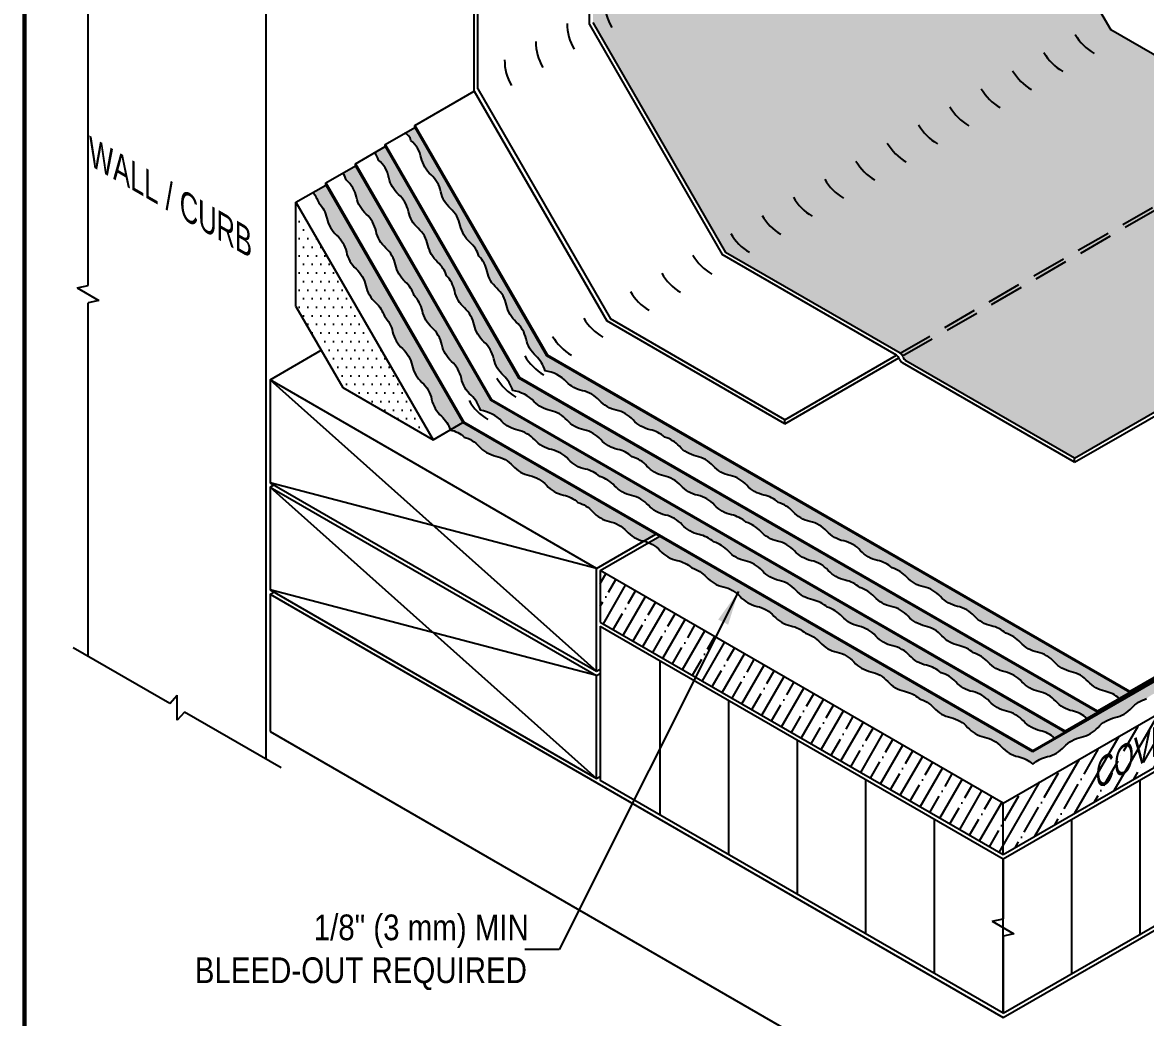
# Model space of a CAD drawing. Header units: inches. Extents: x -697.7 to -677.6, y -114.5 to -97.7.
# Drawn here: x -697.67 to -689.48, y -110.65 to -103.4 of the extents above; entities that cross this region are included whole.
import ezdxf
from ezdxf.enums import TextEntityAlignment as Align

# ---------------------------------------------------------------- set-up
doc = ezdxf.new("R2010")
doc.units = ezdxf.units.IN
doc.header["$MEASUREMENT"] = 0
doc.linetypes.add('HIDDEN', pattern=[0.375, 0.25, -0.125])
doc.layers.get('0').update_dxf_attribs({"linetype": 'CONTINUOUS'})
for name, color, linetype in [('FSBP-ANNO-LABEL', 7, 'CONTINUOUS'), ('FSBP-COVERBOARD_CANT', 46, 'CONTINUOUS'), ('FSBP-INSULATION', 7, 'CONTINUOUS'), ('FSBP-MEMBRANE', 7, 'CONTINUOUS'), ('FSBP-MEMBRANE-HATCH', 8, 'CONTINUOUS'), ('FSBP-SUBSTRATE-GENERIC', 9, 'CONTINUOUS'), ('FSBP-TTLB-BORDER', 7, 'CONTINUOUS'), ('FSBP-TTLB-TEXT', 7, 'CONTINUOUS'), ('FSBP-WALL-CURB', 9, 'CONTINUOUS'), ('FSBP-WOOD', 7, 'CONTINUOUS')]:
    doc.layers.add(name, color=color, linetype=linetype)
doc.styles.add('ARIAL', font='arial.ttf')
doc.styles.add('ARIAL_BOLD', font='')
doc.styles.add('ARIAL_NAR', font='ARIALN.TTF')
doc.styles.get('ARIAL_BOLD').set_extended_font_data('Arial Black')
doc.dimstyles.new('FSBP-LEADER', dxfattribs={"dimtxt": 0.1875, "dimasz": 0.25, "dimexe": 0.0625, "dimexo": 0.125, "dimgap": 0.125, "dimtad": 0, "dimtih": 1, "dimtoh": 1, "dimdec": 4, "dimzin": 0, "dimdsep": 46, "dimlunit": 4, "dimtxsty": 'ARIAL_NAR', "dimcen": 0.09375, "dimclrd": 256, "dimclre": 256, "dimclrt": 256, "dimadec": 0, "dimazin": 0, "dimtfac": 1, "dimtdec": 4, "dimtofl": 0, "dimtmove": 0, "dimatfit": 3, "dimfxl": 0, "dimtolj": 1, "dimtzin": 0, "dimlwd": -1, "dimlwe": -1, "dimarcsym": 0})

# ---------------------------------------------------------------- blocks, each defined once
blk = doc.blocks.new('TTLB-ASPHALT_1')
at = {"layer": 'FSBP-TTLB-BORDER', "const_width": 0.03125}
blk.add_lwpolyline([(20, 0), (20, 13), (0, 13), (0, 0)], dxfattribs=at)
at = {"layer": 'FSBP-TTLB-TEXT'}
for tag, height, style, p in [('DETAIL_DESCP_LINE_1', 0.21875, 'ARIAL_BOLD', (9.832748116198076, -0.375)), ('ISSUE_REV_DATE', 0.21875, 'ARIAL', (15.84069633627263, -0.7282559425942452)), ('DETAIL_NUMBER', 0.4375, 'ARIAL', (18.42055248367797, -0.8931630692489421))]:
    blk.add_attdef(tag, text='', height=height, dxfattribs=dict(at, style=style)).set_placement(p, align=Align.MIDDLE_CENTER)
at = {"layer": 'FSBP-TTLB-TEXT', "style": 'ARIAL'}
blk.add_attdef('ACCPT_SYSTEMS', text='', height=0.21875, dxfattribs=at).set_placement((11.49438170418193, -1.125), align=Align.MIDDLE_LEFT)

msp = doc.modelspace()

# ---------------------------------------------------------------- hatches: boundary and pattern name
at = {"layer": 'FSBP-COVERBOARD_CANT'}
h = msp.add_hatch(dxfattribs=at)
h.set_pattern_fill('DOTS', color=256, style=0)
h.set_pattern_definition([(0, (-846.5561321258772, -63.78654384944126), (0.03125, 0.0625), [0, -0.0625])])
h.paths.add_polyline_path([(-695.6737491648546, -104.7086056789876), (-695.6737491648546, -105.469078092998), (-695.3323375942648, -106.0604202795513), (-694.6737491648546, -106.4406564865565)])
h = msp.add_hatch(dxfattribs=at)
h.set_pattern_fill('ANSI35', color=256, scale=0.6666666666666666, angle=15, style=0)
h.set_pattern_definition([(59.99999999999999, (-726.5178603907486, -46.08831035850683), (-0.1443375672974064, 0.08333333333333334), []), (59.99999999999999, (-726.4040249406243, -46.05780824157598), (-0.1443375672974064, 0.08333333333333334), [0.2083333333333333, -0.04166666666666666, 0, -0.04166666666666666])])
h.paths.add_polyline_path([(-690.5172620295685, -109.0904054529972), (-693.4545590676571, -107.3945562173668), (-693.4545590676571, -107.7695562173668), (-690.5172620295685, -109.4654054529972)])
h.paths.add_polyline_path([(-686.3886586279087, -107.0817551676719), (-686.3886586279087, -106.9246548005523), (-686.1165528101699, -107.0817551676719), (-686.1165528101699, -106.9246548005523), (-685.3211096068618, -106.4654054529972), (-685.3211096068618, -106.0904054529972), (-686.1165528101699, -106.5496548005521), (-686.1165528101699, -106.7067551676719), (-686.3886586279087, -106.5496548005522), (-686.3886586279087, -106.7067551676719), (-690.5172620295685, -109.0904054529972), (-690.5172620295685, -109.4654054529972)])
h.paths.add_polyline_path([(-689.8650795200631, -109.1442727674551), (-686.8558762937099, -107.4069084746739), (-687.0403386913906, -107.0874102298049), (-690.0495419177439, -108.824774522586)], flags=25)
at = {"layer": 'FSBP-INSULATION', "ltscale": 1.75}
h = msp.add_hatch(dxfattribs=at)
h.set_pattern_fill('LINE', color=256, scale=4, angle=90, style=0)
h.set_pattern_definition([(90, (-726.5178603907486, -46.08831035850683), (-0.5, 3.061515884555943e-17), [])])
h.paths.add_polyline_path([(-690.5172620295685, -109.4966554529972), (-693.4545590676571, -107.8008062173668), (-693.4545590676571, -108.9258062173667), (-690.5172620295685, -110.6216554529972), (-690.5172620295685, -110.0591554529972), (-690.4381342518736, -110.0423398967498), (-690.5963898072634, -109.9509710092446), (-690.5172620295685, -109.9341554529972)])
h.paths.add_polyline_path([(-686.3886586279087, -108.2380051676718), (-686.3886586279087, -108.0809048005522), (-686.1165528101699, -108.2380051676718), (-686.1165528101699, -108.0809048005522), (-685.3211096068618, -107.6216554529972), (-685.3211096068618, -106.4966554529972), (-686.1165528101699, -106.9559048005522), (-686.1165528101699, -107.0817551676719), (-686.1165528101698, -107.1130051676719), (-686.3886586279087, -106.9559048005521), (-686.3886586279087, -107.0817551676719), (-686.3886586279086, -107.1130051676719), (-690.5172620295685, -109.4966554529971), (-690.5172620295685, -109.9341554529972), (-690.5963898072634, -109.9509710092446), (-690.4381342518736, -110.0423398967498), (-690.5172620295685, -110.0591554529972), (-690.5172620295685, -110.6216554529971)])
h.paths.add_polyline_path([(-689.385867404016, -109.5114731795118), (-686.9725075485452, -108.1181192173042), (-687.1180246870172, -107.8660761400986), (-689.5313845424881, -109.2594301023062)], flags=24)
at = {"layer": 'FSBP-MEMBRANE-HATCH'}
h = msp.add_hatch(dxfattribs=at)
h.set_pattern_fill('AR-SAND', color=8, scale=0.05, style=0)
h.set_pattern_definition([(37.50000000000001, (41.91868995158791, 13.65840157814181), (-0.003149667905480408, 0.09634118845065794), [0, -0.07600000000000001, 0, -0.085, 0, -0.08125]), (7.499999999999999, (41.91868995158791, 13.65840157814181), (0.08848883526338636, 0.141107303261487), [0, -0.041, 0, -0.0685, 0, -0.02625]), (327.5, (41.85718995158791, 13.65840157814181), (0.1557070930875748, 0.0002829526768482249), [0, -0.025, 0, -0.09000000000000001, 0, -0.1175]), (317.5, (41.85718995158791, 13.65840157814181), (0.1503063302286147, 0.04388377824671246), [0, -0.0125, 0, -0.059, 0, -0.0675])])
h.paths.add_polyline_path([(-690.7005982836213, -101.7748556789861), (-690.7005982836214, -99.77735567898733), (-693.5086856553936, -101.3986056789876), (-693.5086856553937, -103.3986056789883), (-692.5411616080361, -105.0744064865561), (-691.2681042644729, -105.8094064865563), (-688.4589343609455, -104.1875314865547), (-689.7319917045088, -103.4525314865545)])
h.paths.add_polyline_path([(-687.1869595491368, -104.9531564865548), (-688.4166249400317, -104.2432088421086, -0.1397946850914536), (-688.4376596365253, -104.2154394544258, 0.03490048898057715), (-688.4414339358148, -104.2074276113945), (-691.2506038393424, -105.829302611396, -0.03490048898051461), (-691.2468295400528, -105.8373144544273, 0.1397946850915953), (-691.2257948435592, -105.8650838421102), (-689.9961294526645, -106.5750314865564)])
h.paths.add_polyline_path([(-688.4414339358148, -104.2074276113945, 0.1043849122663816), (-688.4586943330197, -104.1876700667423), (-688.4589343609456, -104.1875314865547), (-691.2680732452031, -105.8093885775725, -0.1054238974153034), (-691.2506038393423, -105.829302611396)])
h = msp.add_hatch(dxfattribs=at)
h.set_pattern_fill('AR-CONC', color=8, scale=0.025, style=0)
h.set_pattern_definition([(49.99999999999999, (33.7846279876851, 12.75604495596006), (0.1793150456501884, -0.01568803374564878), [0.01875, -0.20625]), (355, (33.7846279876851, 12.75604495596006), (-0.03468783340325, 0.188048033425003), [0.015, -0.165]), (100.4514, (33.79957090768511, 12.75473762096006), (0.1446273454285054, 0.1723598855152384), [0.01593504749999996, -0.1752855279999996]), (46.18420000000001, (33.7846279876851, 12.80604495596008), (0.2668102621564111, -0.04137975358225452), [0.028125, -0.309375]), (96.6356, (33.80686217393509, 12.80259662921007), (0.2336656763871758, 0.2435294677251104), [0.02390257199999995, -0.2629282499999992]), (351.1842, (33.7846279876851, 12.80604495596008), (0.2336654862834068, 0.2435296502313312), [0.0225, -0.2475]), (21, (33.8096279876851, 12.79354495596006), (0.1492267630296154, -0.1006547226663347), [0.01875, -0.20625]), (326.0000000000001, (33.8096279876851, 12.79354495596006), (0.06082883298039543, 0.1812875112617133), [0.015, -0.165]), (71.4514, (33.82206354593509, 12.78515705446007), (0.2100556571453725, 0.08063262417748811), [0.0159350475, -0.175285528]), (37.50000000000001, (33.7846279876851, 12.75604495596006), (0.003039963829322668, 0.08322346345782788), [0, -0.163, 0, -0.1675, 0, -0.165625]), (7.499999999999999, (33.7846279876851, 12.75604495596006), (0.06576738436053715, 0.09860292797059006), [0, -0.0955, 0, -0.15925, 0, -0.063125]), (327.5, (33.72887798768511, 12.75604495596006), (0.1334556090431023, -0.00563871793359495), [0, -0.0625, 0, -0.195, 0, -0.25875]), (317.5, (33.7038779876851, 12.75604495596006), (0.1457965423355966, 0.02502624558307941), [0, -0.08125, 0, -0.1295, 0, -0.18375])])
h.paths.add_polyline_path([(-690.7005982836213, -101.7748556789861), (-690.7005982836214, -99.77735567898733), (-693.5086856553936, -101.3986056789876), (-693.5086856553937, -103.3986056789883), (-692.5411616080361, -105.0744064865561), (-691.2681042644729, -105.8094064865563), (-688.4589343609455, -104.1875314865547), (-689.7319917045088, -103.4525314865545)])
h.paths.add_polyline_path([(-687.1869595491368, -104.9531564865548), (-688.4166249400317, -104.2432088421086, -0.1397946850914536), (-688.4376596365253, -104.2154394544258, 0.03490048898057715), (-688.4414339358148, -104.2074276113945), (-691.2506038393424, -105.829302611396, -0.03490048898051461), (-691.2468295400528, -105.8373144544273, 0.1397946850915953), (-691.2257948435592, -105.8650838421102), (-689.9961294526645, -106.5750314865564)])
h.paths.add_polyline_path([(-688.4414339358148, -104.2074276113945, 0.1043849122663816), (-688.4586943330197, -104.1876700667423), (-688.4589343609456, -104.1875314865547), (-691.2680732452031, -105.8093885775725, -0.1054238974153034), (-691.2506038393423, -105.829302611396)])
h = msp.add_hatch(dxfattribs=at)
h.set_pattern_fill('DOTS', color=256, scale=0.54, style=0)
h.set_pattern_definition([(0, (-176, 18.26166666666667), (0.016875, 0.03375), [0, -0.03375])])
h.paths.add_polyline_path([(-694.8077237610703, -104.1636056789879), (-694.8825999406843, -104.206835461444, -0.2940761120859727), (-694.8366844518631, -104.2579638284536, -0.1642865210877571), (-694.7602054644013, -104.3858512192044, 0.1564078712524987), (-694.6890981586847, -104.5090126854946, -0.1564078712524965), (-694.6179908529682, -104.632174151785, 0.1564078712523771), (-694.5468835472518, -104.7553356180751, -0.1564078712522648), (-694.4757762415355, -104.8784970843652, 0.1564078712516652), (-694.4046689358195, -105.0016585506551, -0.1297789392135358), (-694.3399359936448, -105.1013763921045, -0.1387054358506352), (-694.2803946613382, -105.2132879662739, 0.1564078712526977), (-694.2092873556215, -105.3364494325643, -0.1564078712524823), (-694.138180049905, -105.4596108988547, 0.1564078712523771), (-694.0670727441886, -105.5827723651448, -0.1564078712522648), (-693.9959654384724, -105.7059338314349, 0.1564078712516937), (-693.9248581327563, -105.8290952977247, -0.1408439191429555), (-693.8571735873609, -105.9384939769111, -0.1698083882649871), (-693.7002742229226, -106.0196301601612, 0.1446755943769644), (-693.5844728959212, -106.082991152145, -0.1564078712525032), (-693.4613114296309, -106.1540984578615, 0.1564078712524638), (-693.3381499633406, -106.2252057635779, -0.1564078712524307), (-693.2149884970504, -106.2963130692944, 0.1564078712517288), (-693.0918270307608, -106.3674203750108, -0.1297789392133634), (-692.9859077376514, -106.421412087829, -0.1387054358506097), (-692.878387644214, -106.4885596878838, 0.1564078712524933), (-692.7552261779236, -106.5596669936003, -0.1564078712525414), (-692.6320647116333, -106.6307742993168, 0.1564078712523881), (-692.5089032453432, -106.7018816050332, -0.1564078712525527), (-692.3857417790529, -106.7729889107497, 0.1564078712516744), (-692.2625803127632, -106.844096216466, -0.1297789392133893), (-692.1566610196537, -106.8980879292844, -0.1387054358506241), (-692.0491409262163, -106.9652355293393, 0.1564078712525015), (-691.925979459926, -107.0363428350557, -0.1564078712525414), (-691.8028179936357, -107.1074501407722, 0.1564078712523714), (-691.6796565273455, -107.1785574464887, -0.1564078712525347), (-691.5564950610552, -107.2496647522051, 0.1564078712516924), (-691.4333335947656, -107.3207720579215, -0.1297789392132309), (-691.3274143016562, -107.3747637707398, -0.1387054358507807), (-691.2198942082186, -107.4419113707947, 0.1564078712524933), (-691.0967327419283, -107.5130186765112, -0.1564078712524935), (-690.973571275638, -107.5841259822276, 0.1564078712524193), (-690.8504098093479, -107.6552332879441, -0.1564078712525676), (-690.7272483430576, -107.7263405936606, 0.1564078712516991), (-690.604086876768, -107.7974478993769, -0.1297789392133752), (-690.4981675836584, -107.8514396121953, -0.1387054358506097), (-690.390647490221, -107.9185872122502, 0.1564078712525248), (-690.2674860239307, -107.9896945179666, -0.1564078712525181), (-690.1443245576404, -108.0608018236831, 0.1564078712524044), (-690.0211630913502, -108.1319091293996, -0.1564078712525527), (-689.8980016250599, -108.203016435116, 0.1564078712517963), (-689.7748401587702, -108.2741237408324, -0.1297789392129076), (-689.6689208656613, -108.3281154536502), (-689.5927799110287, -108.2841554529967), (-693.8466949042406, -105.8281564865562)])
h.paths.add_polyline_path([(-694.0502108741299, -105.9906564865564), (-695.0242301120163, -104.3036056789879), (-695.0991062916305, -104.346835461444, -0.06567259902234861), (-695.0726763743947, -104.4017138284537, -0.1642865210879102), (-694.9961973869329, -104.5296012192046, 0.1564078712524047), (-694.9250900812164, -104.6527626854948, -0.156407871252619), (-694.8539827754997, -104.7759241517852, 0.1564078712523203), (-694.7828754697833, -104.8990856180752, -0.1564078712522648), (-694.711768164067, -105.0222470843653, 0.1564078712516652), (-694.640660858351, -105.1454085506552, -0.1297789392137108), (-694.5759279161763, -105.2451263921048, -0.1387054358505032), (-694.5163865838698, -105.3570379662741, 0.156407871252513), (-694.4452792781532, -105.4801994325644, -0.1564078712526475), (-694.3741719724366, -105.6033608988548, 0.1564078712523486), (-694.3030646667202, -105.7265223651449, -0.1564078712522648), (-694.2319573610039, -105.849683831435, 0.1564078712517593), (-694.1608500552877, -105.9728452977249, -0.1408439191429417), (-694.0931655098923, -106.0822439769112, -0.1698083882629653), (-693.9362661454555, -106.1633801601599, 0.1446755943792647), (-693.8204648184526, -106.2267411521452, -0.1564078712523813), (-693.6973033521624, -106.2978484578616, 0.1564078712523501), (-693.5741418858722, -106.3689557635781, -0.1564078712525527), (-693.4509804195819, -106.4400630692945, 0.1564078712518343), (-693.3278189532922, -106.5111703750109, -0.1297789392131128), (-693.221899660183, -106.5651620878291, -0.1387054358507364), (-693.1143795667455, -106.632309687884, 0.1564078712525015), (-692.9912181004552, -106.7034169936004, -0.1564078712525414), (-692.8680566341649, -106.7745242993169, 0.1564078712523881), (-692.7448951678747, -106.8456316050334, -0.1564078712525527), (-692.6217337015844, -106.9167389107498, 0.1564078712516744), (-692.4985722352948, -106.9878462164662, -0.1297789392133893), (-692.3926529421852, -107.0418379292845, -0.1387054358506241), (-692.2851328487478, -107.1089855293394, 0.1564078712525015), (-692.1619713824575, -107.1800928350559, -0.1564078712525414), (-692.0388099161672, -107.2512001407723, 0.1564078712524851), (-691.9156484498769, -107.3223074464888, -0.156407871252299), (-691.7924869835869, -107.3934147522052, 0.1564078712516923), (-691.6693255172972, -107.4645220579216, -0.1297789392136104), (-691.5634062241875, -107.51851377074, -0.1387054358506283), (-691.4558861307501, -107.5856613707948, 0.1564078712524042), (-691.3327246644599, -107.6567686765113, -0.1564078712524853), (-691.2095631981696, -107.7278759822278, 0.1564078712524029), (-691.0864017318794, -107.7989832879442, -0.1564078712525676), (-690.9632402655891, -107.8700905936607, 0.1564078712517073), (-690.8400787992995, -107.9411978993771, -0.1297789392133752), (-690.7341595061899, -107.9951896121954, -0.1387054358506097), (-690.6266394127525, -108.0623372122503, 0.1564078712525248), (-690.5034779464622, -108.1334445179667, -0.1564078712525181), (-690.3803164801719, -108.2045518236832, 0.1564078712525181), (-690.2571550138816, -108.2756591293997, -0.1564078712523171), (-690.1339935475916, -108.3467664351161, 0.15640787125191), (-690.0108320813017, -108.4178737408325, -0.1297789392130439), (-689.9049127881927, -108.4718654536503), (-689.8287718335604, -108.4279054529969)])
h.paths.add_polyline_path([(-694.2537268440192, -106.1531564865566), (-695.2407364629624, -104.4436056789879), (-695.3316118278311, -104.4960725953574, -0.0586662465950024), (-695.308668296926, -104.5454638284538, -0.164286521087604), (-695.2321893094644, -104.6733512192045, 0.1564078712525272), (-695.1610820037478, -104.7965126854948, -0.1564078712524965), (-695.0899746980313, -104.9196741517852, 0.1564078712523771), (-695.0188673923149, -105.0428356180753, -0.1564078712522648), (-694.9477600865986, -105.1659970843654, 0.1564078712516652), (-694.8766527808825, -105.2891585506552, -0.1297789392135358), (-694.8119198387078, -105.3888763921047, -0.1387054358506352), (-694.7523785064012, -105.500787966274, 0.1564078712526977), (-694.6812712006846, -105.6239494325645, -0.1564078712524823), (-694.6101638949681, -105.7471108988548, 0.1564078712523771), (-694.5390565892517, -105.8702723651449, -0.1564078712522648), (-694.4679492835354, -105.9934338314351, 0.1564078712516937), (-694.3968419778193, -106.1165952977249, -0.1408439191429555), (-694.3291574324239, -106.2259939769113, -0.1698083882649871), (-694.1722580679857, -106.3071301601614, 0.1446755943769644), (-694.0564567409842, -106.3704911521452, -0.1564078712525032), (-693.9332952746939, -106.4415984578617, 0.1564078712524638), (-693.8101338084036, -106.5127057635781, -0.1564078712524307), (-693.6869723421134, -106.5838130692945, 0.1564078712517288), (-693.5638108758238, -106.6549203750109, -0.1297789392133634), (-693.4578915827144, -106.7089120878291, -0.1387054358506097), (-693.350371489277, -106.776059687884, 0.1564078712524933), (-693.2272100229867, -106.8471669936005, -0.1564078712525414), (-693.1040485566964, -106.9182742993169, 0.1564078712523881), (-692.9808870904062, -106.9893816050334, -0.1564078712525527), (-692.8577256241159, -107.0604889107499, 0.1564078712516744), (-692.7345641578263, -107.1315962164662, -0.1297789392133893), (-692.6286448647168, -107.1855879292846, -0.1387054358506241), (-692.5211247712793, -107.2527355293394, 0.1564078712525015), (-692.397963304989, -107.3238428350559, -0.1564078712525414), (-692.2748018386987, -107.3949501407724, 0.1564078712523714), (-692.1516403724086, -107.4660574464888, -0.1564078712525347), (-692.0284789061183, -107.5371647522053, 0.1564078712516924), (-691.9053174398287, -107.6082720579216, -0.1297789392132309), (-691.7993981467192, -107.66226377074, -0.1387054358507807), (-691.6918780532817, -107.7294113707949, 0.1564078712524933), (-691.5687165869914, -107.8005186765113, -0.1564078712524935), (-691.4455551207011, -107.8716259822278, 0.1564078712524193), (-691.3223936544109, -107.9427332879443, -0.1564078712525676), (-691.1992321881206, -108.0138405936607, 0.1564078712516991), (-691.076070721831, -108.0849478993771, -0.1297789392133752), (-690.9701514287215, -108.1389396121954, -0.1387054358506097), (-690.862631335284, -108.2060872122503, 0.1564078712525248), (-690.7394698689938, -108.2771945179668, -0.1564078712525181), (-690.6163084027035, -108.3483018236832, 0.1564078712524044), (-690.4931469364133, -108.4194091293997, -0.1564078712525527), (-690.369985470123, -108.4905164351162, 0.1564078712517963), (-690.2468240038332, -108.5616237408325, -0.1297789392132165), (-690.1409047107242, -108.6156154536505), (-690.0647637560917, -108.571655452997)])
h.paths.add_polyline_path([(-690.0716749192244, -108.679699413887, -0.1564078712524584), (-689.9485134529342, -108.6085921081706, 0.156407871252505), (-689.8253519866439, -108.5374848024541, -0.1564078712525053), (-689.7021905203536, -108.4663774967376, 0.1564078712524899), (-689.5790290540633, -108.3952701910211, -0.138705435850621), (-689.471508960626, -108.3281225909663, -0.1297789392126186), (-689.365589667517, -108.2741308781481, 0.1564078712524626), (-689.2424282012267, -108.2030235724316, -0.1564078712524584), (-689.1192667349366, -108.1319162667151, 0.156407871252505), (-688.9961052686463, -108.0608089609986, -0.1564078712525053), (-688.872943802356, -107.9897016552822, 0.1564078712524899), (-688.7497823360657, -107.9185943495657, -0.138705435850621), (-688.6422622426284, -107.8514467495109, -0.1297789392126185), (-688.5363429495194, -107.7974550366926, 0.1564078712524625), (-688.4131814832291, -107.7263477309761, -0.1564078712524584), (-688.2900200169389, -107.6552404252597, 0.156407871252505), (-688.1668585506486, -107.5841331195432, -0.1564078712525053), (-688.0436970843583, -107.5130258138267, 0.1564078712524899), (-687.920535618068, -107.4419185081102, -0.138705435850621), (-687.8130155246307, -107.3747709080555, -0.1297789392126185), (-687.7070962315217, -107.3207791952372, 0.1564078712524626), (-687.5839347652314, -107.2496718895207, -0.1564078712524584), (-687.4607732989413, -107.1785645838042, 0.156407871252505), (-687.337611832651, -107.1074572780878, -0.1564078712525053), (-687.2144503663607, -107.0363499723713, 0.1564078712524899), (-687.0912889000704, -106.9652426666548, -0.138705435850621), (-686.983768806633, -106.8980950666, -0.1297789392126185), (-686.877849513524, -106.8441033537817, 0.1564078712524626), (-686.7546880472337, -106.7729960480652, -0.01158296253519171), (-686.7472554445413, -106.765176923274), (-686.9711110205271, -106.6359338462192), (-686.9711110205271, -106.7930342133388), (-690.3007556786229, -108.715405452997), (-693.021546365765, -107.1445562173668), (-693.1015561931648, -107.1907499127539, -0.1115018802126354), (-693.0175765920155, -107.2496718895211, 0.1564078712524626), (-692.8944151257252, -107.3207791952376, -0.1297789392126186), (-692.7884958326164, -107.3747709080558, -0.138705435850621), (-692.680975739179, -107.4419185081107, 0.1564078712524899), (-692.5578142728887, -107.5130258138272, -0.1564078712525053), (-692.4346528065984, -107.5841331195436, 0.156407871252505), (-692.3114913403081, -107.6552404252601, -0.1564078712524584), (-692.1883298740179, -107.7263477309766, 0.1564078712524625), (-692.0651684077276, -107.797455036693, -0.1297789392126186), (-691.9592491146187, -107.8514467495113, -0.138705435850621), (-691.8517290211813, -107.9185943495661, 0.1564078712524899), (-691.728567554891, -107.9897016552826, -0.1564078712525053), (-691.6054060886007, -108.0608089609991, 0.156407871252505), (-691.4822446223104, -108.1319162667155, -0.1564078712524584), (-691.3590831560202, -108.203023572432, 0.1564078712524626), (-691.2359216897299, -108.2741308781485, -0.1297789392126186), (-691.1300023966211, -108.3281225909667, -0.138705435850621), (-691.0224823031837, -108.3952701910216, 0.1564078712524899), (-690.8993208368934, -108.466377496738, -0.1564078712525053), (-690.7761593706031, -108.5374848024545, 0.156407871252505), (-690.6529979043128, -108.608592108171, -0.1564078712524584), (-690.5298364380226, -108.6796994138874, 0.1564078712524626), (-690.4066749717323, -108.7508067196039, -0.1297789392126186), (-690.3007556786237, -108.8047984324217, -0.1297789392126098), (-690.1948363855147, -108.7508067196035, 0.1564078712524626)])
h.paths.add_polyline_path([(-686.5083651146532, -106.6307814366323, -0.1525157048102308), (-686.3886586279087, -106.5604499971167), (-686.3886586279087, -106.5496548005523), (-686.3753787711895, -106.557321929404, 0.145314606948194), (-686.2620421820726, -106.4885668251993, -0.1318208692052769), (-686.1605455217775, -106.4232569015514, -0.1297789392126185), (-686.0546262286686, -106.3692651887331, 0.1564078712524626), (-685.9314647623783, -106.2981578830166, -0.1564078712524584), (-685.8083032960881, -106.2270505773002, 0.156407871252505), (-685.6851418297978, -106.1559432715837, -0.1564078712525053), (-685.5619803635075, -106.0848359658672, 0.1478910723427848), (-685.44412404577, -106.0193830335781), (-685.5376159578075, -105.9654054529954), (-686.6990052027883, -106.6359338462192), (-686.6990052027882, -106.7280056368142, -0.07815192748012074), (-686.6315265809435, -106.7018887423487, 0.156407871252505)])
h.paths.add_polyline_path([(-694.4572428139086, -106.3156564865566), (-694.548602461803, -106.3684030038614, -0.1249620605462755), (-694.4469892686116, -106.421419225145, -0.138705435850621), (-694.3394691751741, -106.4885668251999, 0.1564078712524899), (-694.2163077088838, -106.5596741309164, -0.1564078712525053), (-694.0931462425935, -106.6307814366329, 0.156407871252505), (-693.9699847763032, -106.7018887423493, -0.1564078712524584), (-693.8468233100131, -106.7729960480658, 0.1564078712524626), (-693.7236618437228, -106.8441033537823, -0.1297789392126185), (-693.617742550614, -106.8980950666004, -0.138705435850621), (-693.5102224571766, -106.9652426666552, 0.1564078712524899), (-693.3870609908863, -107.0363499723717, -0.1564078712525053), (-693.263899524596, -107.1074572780882, 0.156407871252505), (-693.1407380583057, -107.1785645838047, -0.004869243552566524), (-693.1363148177808, -107.1795678140327), (-693.0486096596333, -107.1289312173669)], flags=17)
h.paths.add_polyline_path([(-695.4572428139085, -104.5836056789877), (-695.5503851725522, -104.6373814448235, -0.0942720640187291), (-695.5082240676896, -104.7135295099634, -0.1387054358506531), (-695.4486827353829, -104.8254410841328, 0.1564078712524899), (-695.3775754296664, -104.9486025504231, -0.1564078712525053), (-695.3064681239498, -105.0717640167134, 0.156407871252505), (-695.2353608182334, -105.1949254830036, -0.1564078712524584), (-695.164253512517, -105.3180869492939, 0.1564078712524626), (-695.0931462068004, -105.4412484155842, -0.1297789392126185), (-695.0284132646264, -105.5409662570331, -0.1387054358506531), (-694.9688719323196, -105.6528778312024, 0.1564078712524899), (-694.8977646266031, -105.7760392974927, -0.1564078712525053), (-694.8266573208865, -105.899200763783, 0.156407871252505), (-694.7555500151701, -106.0223622300733, -0.1564078712524584), (-694.6844427094537, -106.1455236963635, 0.1564078712524626), (-694.6133354037371, -106.2686851626538, -0.1297789388458302), (-694.548602461668, -106.3684030037835), (-694.4572428139086, -106.3156564865565)])

# ---------------------------------------------------------------- linework, layer by layer
at = {"layer": 'FSBP-COVERBOARD_CANT'}
for p, q in [((-695.6737491648546, -104.7086056789876), (-695.4572428139086, -104.5836056789877)), ((-695.6737491648546, -104.7086056789876), (-694.6737491648546, -106.4406564865565)), ((-695.6737491648546, -105.469078092998), (-695.6737491648546, -104.7086056789876)), ((-695.6737491648546, -105.469078092998), (-695.3323375942648, -106.0604202795513)), ((-695.3323375942648, -106.0604202795513), (-694.6737491648546, -106.4406564865565)), ((-694.6737491648546, -106.4406564865565), (-694.4572428139086, -106.3156564865565)), ((-690.5172620295685, -109.0904054529972), (-686.3886586279087, -106.7067551676718)), ((-690.5172620295685, -109.4654054529972), (-686.3886586279087, -107.0817551676719)), ((-693.4545590676571, -107.3945562173668), (-693.0215463657651, -107.1445562173668)), ((-693.4545590676571, -107.3945562173668), (-693.4545590676571, -107.7695562173668)), ((-690.5172620295685, -109.0904054529972), (-693.4545590676571, -107.3945562173668)), ((-693.4545590676571, -107.7695562173668), (-690.5172620295685, -109.4654054529972)), ((-690.5172620295685, -109.4654054529971), (-690.5172620295685, -109.0904054529971))]:
    msp.add_line(p, q, dxfattribs=at)
at = {"layer": 'FSBP-INSULATION'}
for p, q in [((-690.5172620295685, -109.4966554529971), (-686.3886586279086, -107.1130051676719)), ((-693.4545590676571, -107.8008062173668), (-690.5172620295685, -109.4966554529972)), ((-693.4545590676571, -107.8008062173668), (-693.4545590676571, -108.9258062173668)), ((-690.5172620295685, -110.6216554529972), (-686.3886586279087, -108.2380051676718)), ((-690.5172620295685, -110.6216554529972), (-693.4545590676571, -108.9258062173668)), ((-690.5172620295685, -109.4966554529972), (-690.5172620295685, -109.9341554529972)), ((-690.5963898072634, -109.9509710092446), (-690.5172620295685, -109.9341554529972)), ((-690.5963898072634, -109.9509710092446), (-690.4381342518736, -110.0423398967498)), ((-690.4381342518736, -110.0423398967498), (-690.5172620295685, -110.0591554529972)), ((-690.5172620295685, -110.0591554529972), (-690.5172620295685, -110.6216554529972))]:
    msp.add_line(p, q, dxfattribs=at)
at = {"layer": 'FSBP-MEMBRANE'}
for p, q in [((-693.5346664175069, -103.4136056789885), (-693.5346664175069, -101.3836056789876)), ((-694.374711059178, -103.898605678988), (-694.374711059178, -101.8386056789879)), ((-694.3487302970643, -103.883605678988), (-694.3487302970648, -101.8536056789877)), ((-688.4589343609455, -104.1875314865547), (-689.7319917045088, -103.4525314865546)), ((-694.8077237610702, -104.148605678988), (-694.3747110591779, -103.898605678988)), ((-695.0242301120163, -104.2886056789879), (-694.8077237610702, -104.1636056789879)), ((-694.8077237610702, -104.163605678988), (-694.8077237610702, -104.148605678988)), ((-695.2407364629624, -104.4286056789878), (-695.0242301120163, -104.3036056789878)), ((-695.0242301120163, -104.3036056789879), (-695.0242301120163, -104.2886056789879)), ((-695.4572428139086, -104.5686056789877), (-695.2407364629624, -104.4436056789879)), ((-695.2407364629624, -104.4436056789879), (-695.2407364629624, -104.4286056789878)), ((-695.4572428139086, -104.5836056789877), (-695.4572428139086, -104.5686056789877)), ((-689.9961294526643, -106.5750314865563), (-687.186959549137, -104.9531564865549)), ((-689.9961294526645, -106.6050314865564), (-687.1869595491368, -104.9831564865548)), ((-691.2940850265866, -105.8244064865562), (-692.5671423701493, -105.0894064865566)), ((-691.268104264473, -105.8094064865562), (-692.5411616080363, -105.0744064865562)), ((-692.1081489061435, -106.2944064865561), (-693.3812062497068, -105.5594064865561)), ((-692.1081489061437, -106.3244064865562), (-693.4071870118203, -105.5744064865561)), ((-689.5927799110287, -108.2841554529968), (-693.8466949042407, -105.8281564865562)), ((-689.5927799110289, -108.2766554529968), (-693.8401997137124, -105.8244064865563)), ((-692.1081489061435, -106.2944064865561), (-691.2940850265865, -105.8244064865564)), ((-692.1081489061436, -106.3244064865562), (-691.2767078298697, -105.8443737573539)), ((-689.9961294526644, -106.6050314865563), (-691.2520156335994, -105.879945261922)), ((-689.9961294526644, -106.5750314865564), (-691.2257948435592, -105.8650838421102)), ((-689.8287718335603, -108.4279054529969), (-694.0502108741299, -105.9906564865565)), ((-689.8287718335607, -108.4204054529971), (-694.0437156836015, -105.9869064865565)), ((-690.0647637560916, -108.5716554529971), (-694.2537268440191, -106.1531564865566)), ((-690.0647637560916, -108.5641554529969), (-694.2472316534909, -106.1494064865566)), ((-692.1081489061436, -106.3244064865562), (-692.1081489061436, -106.2944064865562)), ((-689.9961294526645, -106.6050314865563), (-689.9961294526645, -106.5750314865563))]:
    msp.add_line(p, q, dxfattribs=at)
at = {"layer": 'FSBP-MEMBRANE', "ltscale": 1.75}
for p, q in [((-690.7005982836214, -101.7748556789861), (-689.7319917045088, -103.4525314865546)), ((-693.5346664175069, -103.4136056789885), (-692.5671423701493, -105.0894064865566)), ((-693.5086856553935, -103.3986056789886), (-692.5411616080363, -105.0744064865562)), ((-694.374711059178, -103.898605678988), (-693.4071870118203, -105.5744064865562)), ((-694.3487302970647, -103.8836056789881), (-693.3812062497069, -105.5594064865562)), ((-694.8077237610702, -104.1486056789881), (-693.8401997137124, -105.8244064865563)), ((-694.8077237610702, -104.1636056789881), (-693.8466949042407, -105.8281564865562)), ((-695.0242301120163, -104.288605678988), (-694.0437156836015, -105.9869064865565)), ((-695.0242301120163, -104.303605678988), (-694.0502108741299, -105.9906564865565)), ((-695.2407364629624, -104.4286056789879), (-694.2472316534909, -106.1494064865566)), ((-695.2407364629624, -104.4436056789879), (-694.2537268440191, -106.1531564865566)), ((-695.4572428139086, -104.5686056789878), (-694.4507476233802, -106.3119064865567)), ((-695.4572428139086, -104.5836056789877), (-694.4572428139086, -106.3156564865565)), ((-690.3007556786229, -108.715405452997), (-694.4572428139086, -106.3156564865565)), ((-690.3007556786229, -108.707905452997), (-694.4507476233802, -106.3119064865567)), ((-686.971111020527, -106.7855342133388), (-690.3007556786229, -108.707905452997)), ((-686.9711110205271, -106.7780342133391), (-690.0647637560916, -108.5641554529969)), ((-686.9711110205271, -106.7705342133391), (-689.8287718335607, -108.4204054529971)), ((-686.9711110205271, -106.7630342133391), (-689.5927799110289, -108.2766554529968)), ((-686.9711110205271, -106.7930342133388), (-690.3007556786229, -108.715405452997)), ((-689.5927799110291, -108.2841554529968), (-689.5927799110291, -108.2766554529967)), ((-689.8287718335602, -108.4279054529969), (-689.8287718335602, -108.4204054529967)), ((-690.0647637560918, -108.571655452997), (-690.0647637560918, -108.5641554529969)), ((-690.3007556786229, -108.715405452997), (-690.300755678623, -108.707905452997))]:
    msp.add_line(p, q, dxfattribs=at)
at = {"layer": 'FSBP-MEMBRANE', "linetype": 'HIDDEN'}
for p, q in [((-691.2681042644729, -105.8094064865563), (-688.4589343609455, -104.1875314865547)), ((-691.2506038393423, -105.829302611396), (-688.4414339358148, -104.2074276113945))]:
    msp.add_line(p, q, dxfattribs=at)
at = {"layer": 'FSBP-MEMBRANE', "linetype": 'Continuous'}
for points in [[(-689.6689208656611, -108.3281154536504, 0.1297789392126083), (-689.7748401587696, -108.2741237408325, -0.1564078712524305), (-689.8980016250599, -108.203016435116, 0.156407871252439), (-690.0211630913501, -108.1319091293996, -0.1564078712525181), (-690.1443245576404, -108.0608018236831, 0.1564078712525181), (-690.2674860239307, -107.9896945179666, -0.1564078712525331), (-690.390647490221, -107.9185872122502, 0.1387054358506097), (-690.4981675836584, -107.8514396121953, 0.1297789392126162), (-690.6040868767673, -107.7974478993771, -0.1564078712524471), (-690.7272483430576, -107.7263405936606, 0.1564078712524621), (-690.8504098093478, -107.6552332879441, -0.1564078712525331), (-690.973571275638, -107.5841259822277, 0.1564078712525017), (-691.0967327419283, -107.5130186765112, -0.1564078712525014), (-691.2198942082186, -107.4419113707947, 0.1387054358506369), (-691.3274143016561, -107.3747637707398, 0.1297789392126081), (-691.4333335947649, -107.3207720579216, -0.1564078712524239), (-691.5564950610552, -107.2496647522052, 0.1564078712524456), (-691.6796565273454, -107.1785574464887, -0.1564078712525014), (-691.8028179936357, -107.1074501407722, 0.1564078712525332), (-691.925979459926, -107.0363428350557, -0.1564078712525014), (-692.0491409262163, -106.9652355293393, 0.1387054358506241), (-692.1566610196537, -106.8980879292844, 0.1297789392126304), (-692.2625803127626, -106.8440962164662, -0.1564078712524305), (-692.3857417790529, -106.7729889107497, 0.156407871252439), (-692.508903245343, -106.7018816050333, -0.1564078712525181), (-692.6320647116333, -106.6307742993168, 0.1564078712525332), (-692.7552261779236, -106.5596669936003, -0.1564078712525014), (-692.878387644214, -106.4885596878838, 0.1387054358506097), (-692.9859077376514, -106.421412087829, 0.1297789392126043), (-693.0918270307601, -106.3674203750109, -0.1564078712524685), (-693.2149884970504, -106.2963130692944, 0.156407871252439), (-693.3381499633406, -106.225205763578, -0.1564078712524802), (-693.4613114296309, -106.1540984578615, 0.156407871252495), (-693.5844728959212, -106.082991152145, -0.1446755943760982), (-693.7002742229221, -106.0196301601618, 0.1698083882657606), (-693.8571735873609, -105.9384939769111, 0.1408439191419547), (-693.9248581327556, -105.8290952977253, -0.1564078712524626), (-693.9959654384722, -105.705933831435, 0.1564078712524584), (-694.0670727441886, -105.5827723651448, -0.156407871252505), (-694.138180049905, -105.4596108988546, 0.1564078712525053), (-694.2092873556217, -105.3364494325643, -0.1564078712524899), (-694.2803946613382, -105.213287966274, 0.138705435850621), (-694.3399359936448, -105.1013763921046, 0.1297789392126186), (-694.4046689358188, -105.0016585506557, -0.1564078712524626), (-694.4757762415354, -104.8784970843654, 0.1564078712524584), (-694.5468835472518, -104.7553356180751, -0.156407871252505), (-694.6179908529682, -104.6321741517849, 0.1564078712525053), (-694.6890981586848, -104.5090126854946, -0.1564078712524899), (-694.7602054644013, -104.3858512192043, 0.164286521087672), (-694.8366844518631, -104.2579638284536, 0.2940761120858113), (-694.8825999406843, -104.206835461444)], [(-689.9049127881926, -108.4718654536505, 0.1297789392126083), (-690.0108320813011, -108.4178737408326, -0.1564078712524305), (-690.1339935475914, -108.3467664351162, 0.156407871252439), (-690.2571550138816, -108.2756591293997, -0.1564078712525181), (-690.3803164801719, -108.2045518236832, 0.1564078712525181), (-690.5034779464622, -108.1334445179667, -0.1564078712525331), (-690.6266394127525, -108.0623372122503, 0.1387054358506097), (-690.7341595061899, -107.9951896121954, 0.1297789392126162), (-690.8400787992988, -107.9411978993772, -0.1564078712524471), (-690.9632402655891, -107.8700905936607, 0.1564078712524621), (-691.0864017318793, -107.7989832879442, -0.1564078712525331), (-691.2095631981696, -107.7278759822278, 0.1564078712525017), (-691.3327246644599, -107.6567686765113, -0.1564078712525014), (-691.4558861307502, -107.5856613707948, 0.1387054358506369), (-691.5634062241876, -107.51851377074, 0.1297789392126081), (-691.6693255172964, -107.4645220579217, -0.1564078712524239), (-691.7924869835867, -107.3934147522053, 0.1564078712524456), (-691.9156484498769, -107.3223074464888, -0.1564078712525014), (-692.0388099161672, -107.2512001407723, 0.1564078712525332), (-692.1619713824575, -107.1800928350559, -0.1564078712525014), (-692.2851328487478, -107.1089855293394, 0.1387054358506241), (-692.3926529421852, -107.0418379292845, 0.1297789392126304), (-692.4985722352941, -106.9878462164663, -0.1564078712524305), (-692.6217337015844, -106.9167389107498, 0.156407871252439), (-692.7448951678746, -106.8456316050334, -0.1564078712525181), (-692.8680566341649, -106.7745242993169, 0.1564078712525332), (-692.9912181004552, -106.7034169936004, -0.1564078712525014), (-693.1143795667455, -106.632309687884, 0.1387054358506097), (-693.2218996601829, -106.5651620878291, 0.1297789392126043), (-693.3278189532916, -106.511170375011, -0.1564078712524685), (-693.4509804195819, -106.4400630692945, 0.156407871252439), (-693.5741418858721, -106.3689557635781, -0.1564078712524802), (-693.6973033521624, -106.2978484578616, 0.156407871252495), (-693.8204648184527, -106.2267411521452, -0.1446755943760982), (-693.9362661454536, -106.1633801601619, 0.1698083882657606), (-694.0931655098924, -106.0822439769112, 0.1408439191419547), (-694.1608500552871, -105.9728452977255, -0.1564078712524626), (-694.2319573610038, -105.8496838314352, 0.1564078712524584), (-694.3030646667202, -105.7265223651449, -0.156407871252505), (-694.3741719724366, -105.6033608988547, 0.1564078712525053), (-694.4452792781532, -105.4801994325644, -0.1564078712524899), (-694.5163865838697, -105.3570379662741, 0.138705435850621), (-694.5759279161763, -105.2451263921047, 0.1297789392126186), (-694.6406608583503, -105.1454085506558, -0.1564078712524626), (-694.7117681640669, -105.0222470843655, 0.1564078712524584), (-694.7828754697833, -104.8990856180753, -0.156407871252505), (-694.8539827754997, -104.775924151785, 0.1564078712525053), (-694.9250900812164, -104.6527626854947, -0.1564078712524899), (-694.9961973869329, -104.5296012192044, 0.164286521087672), (-695.0726763743946, -104.4017138284537, 0.06567259902247391), (-695.0991062916304, -104.3468354614439)], [(-690.1409047107242, -108.6156154536505, 0.1297789392126083), (-690.2468240038327, -108.5616237408327, -0.1564078712524305), (-690.369985470123, -108.4905164351162, 0.156407871252439), (-690.4931469364132, -108.4194091293997, -0.1564078712525181), (-690.6163084027035, -108.3483018236833, 0.1564078712525181), (-690.7394698689938, -108.2771945179668, -0.1564078712525331), (-690.862631335284, -108.2060872122503, 0.1387054358506097), (-690.9701514287215, -108.1389396121954, 0.1297789392126162), (-691.0760707218303, -108.0849478993772, -0.1564078712524471), (-691.1992321881206, -108.0138405936608, 0.1564078712524621), (-691.3223936544108, -107.9427332879443, -0.1564078712525331), (-691.4455551207011, -107.8716259822278, 0.1564078712525017), (-691.5687165869914, -107.8005186765113, -0.1564078712525014), (-691.6918780532817, -107.7294113707949, 0.1387054358506369), (-691.7993981467191, -107.66226377074, 0.1297789392126081), (-691.905317439828, -107.6082720579218, -0.1564078712524239), (-692.0284789061183, -107.5371647522053, 0.1564078712524456), (-692.1516403724085, -107.4660574464888, -0.1564078712525014), (-692.2748018386987, -107.3949501407724, 0.1564078712525332), (-692.397963304989, -107.3238428350559, -0.1564078712525014), (-692.5211247712793, -107.2527355293394, 0.1387054358506241), (-692.6286448647168, -107.1855879292846, 0.1297789392126304), (-692.7345641578256, -107.1315962164663, -0.1564078712524305), (-692.8577256241159, -107.0604889107499, 0.156407871252439), (-692.9808870904061, -106.9893816050334, -0.1564078712525181), (-693.1040485566964, -106.9182742993169, 0.1564078712525332), (-693.2272100229867, -106.8471669936005, -0.1564078712525014), (-693.350371489277, -106.776059687884, 0.1387054358506097), (-693.4578915827144, -106.7089120878291, 0.1297789392126043), (-693.5638108758232, -106.6549203750111, -0.1564078712524685), (-693.6869723421134, -106.5838130692946, 0.156407871252439), (-693.8101338084036, -106.5127057635781, -0.1564078712524802), (-693.9332952746939, -106.4415984578616, 0.156407871252495), (-694.0564567409842, -106.3704911521452, -0.1446755943760982), (-694.1722580679851, -106.3071301601619, 0.1698083882657606), (-694.3291574324239, -106.2259939769113, 0.1408439191419547), (-694.3968419778187, -106.1165952977255, -0.1564078712524626), (-694.4679492835353, -105.9934338314352, 0.1564078712524584), (-694.5390565892517, -105.870272365145, -0.156407871252505), (-694.6101638949681, -105.7471108988547, 0.1564078712525053), (-694.6812712006847, -105.6239494325644, -0.1564078712524899), (-694.7523785064012, -105.5007879662741, 0.138705435850621), (-694.8119198387078, -105.3888763921048, 0.1297789392126186), (-694.8766527808818, -105.2891585506558, -0.1564078712524626), (-694.9477600865985, -105.1659970843655, 0.1564078712524584), (-695.0188673923149, -105.0428356180753, -0.156407871252505), (-695.0899746980313, -104.9196741517851, 0.1564078712525053), (-695.1610820037479, -104.7965126854948, -0.1564078712524899), (-695.2321893094644, -104.6733512192045, 0.164286521087672), (-695.3086682969262, -104.5454638284537, 0.0586662465948526), (-695.3316118278311, -104.4960725953575)]]:
    msp.add_lwpolyline(points, format="xyb", dxfattribs=at)
at = {"layer": 'FSBP-MEMBRANE', "linetype": 'Continuous', "flags": 128}
for points in [[(-695.5503851725523, -104.6373814448235, -0.0942720640188035), (-695.5082240676896, -104.7135295099634)], [(-695.5082240676895, -104.7135295099634, -0.138705435850621), (-695.4486827353829, -104.8254410841328, 0.1564078712524899), (-695.3775754296664, -104.9486025504231, -0.1564078712525053), (-695.3064681239498, -105.0717640167134, 0.156407871252505), (-695.2353608182334, -105.1949254830036, -0.1564078712524584), (-695.164253512517, -105.3180869492939, 0.1564078712524626), (-695.0931462068004, -105.4412484155842, -0.1297789392126186), (-695.0284132646264, -105.5409662570331, -0.1297789392126186)], [(-695.0284132646262, -105.540966257033, -0.138705435850621), (-694.9688719323196, -105.6528778312024, 0.1564078712524899), (-694.8977646266031, -105.7760392974927, -0.1564078712525053), (-694.8266573208865, -105.899200763783, 0.156407871252505), (-694.7555500151701, -106.0223622300733, -0.1564078712524584), (-694.6844427094537, -106.1455236963635, 0.1564078712524626), (-694.6133354037371, -106.2686851626538, -0.1297789392126186), (-694.5486024615631, -106.3684030041027, -0.1297789392126186)], [(-694.548602461803, -106.3684030038614, -0.1249620605462755), (-694.4469892686116, -106.421419225145, -0.138705435850621), (-694.3394691751741, -106.4885668251999, 0.1564078712524899), (-694.2163077088838, -106.5596741309164, -0.1564078712525053), (-694.0931462425935, -106.6307814366329, 0.156407871252505), (-693.9699847763032, -106.7018887423493, -0.1564078712524584), (-693.8468233100131, -106.7729960480658, 0.1564078712524626), (-693.7236618437228, -106.8441033537823, -0.1297789392126186), (-693.617742550614, -106.8980950666004, -0.138705435850621), (-693.5102224571766, -106.9652426666552, 0.1564078712524899), (-693.3870609908863, -107.0363499723717, -0.1564078712525053), (-693.263899524596, -107.1074572780882, 0.156407871252505), (-693.1407380583057, -107.1785645838047, -0.1564078712524584), (-693.0175765920155, -107.2496718895211, 0.1564078712524626), (-692.8944151257252, -107.3207791952376, -0.1297789392126186), (-692.7884958326164, -107.3747709080558, -0.138705435850621), (-692.680975739179, -107.4419185081107, 0.1564078712524899), (-692.5578142728887, -107.5130258138272, -0.1564078712525053), (-692.4346528065984, -107.5841331195436, 0.156407871252505), (-692.3114913403081, -107.6552404252601, -0.1564078712524584), (-692.1883298740179, -107.7263477309766, 0.1564078712524626), (-692.0651684077276, -107.797455036693, -0.1297789392126186), (-691.9592491146187, -107.8514467495113, -0.138705435850621), (-691.8517290211813, -107.9185943495661, 0.1564078712524899), (-691.728567554891, -107.9897016552826, -0.1564078712525053), (-691.6054060886007, -108.0608089609991, 0.156407871252505), (-691.4822446223104, -108.1319162667155, -0.1564078712524584), (-691.3590831560202, -108.203023572432, 0.1564078712524626), (-691.2359216897299, -108.2741308781485, -0.1297789392126186), (-691.1300023966211, -108.3281225909667, -0.138705435850621), (-691.0224823031837, -108.3952701910216, 0.1564078712524899), (-690.8993208368934, -108.466377496738, -0.1564078712525053), (-690.7761593706031, -108.5374848024545, 0.156407871252505), (-690.6529979043128, -108.608592108171, -0.1564078712524584), (-690.5298364380226, -108.6796994138874, 0.1564078712524626), (-690.4066749717323, -108.7508067196039, -0.1297789392126186), (-690.3007556786237, -108.8047984324217)], [(-690.3007556786237, -108.8047984324217, -0.1297789392126098), (-690.1948363855147, -108.7508067196035, 0.1564078712524626), (-690.0716749192244, -108.679699413887, -0.1564078712524584), (-689.9485134529342, -108.6085921081706, 0.156407871252505), (-689.8253519866439, -108.5374848024541, -0.1564078712525053), (-689.7021905203536, -108.4663774967376, 0.1564078712524899), (-689.5790290540633, -108.3952701910211, -0.138705435850621), (-689.471508960626, -108.3281225909663, -0.1297789392126186)]]:
    msp.add_lwpolyline(points, format="xyb", dxfattribs=at)
at = {"layer": 'FSBP-MEMBRANE', "ltscale": 1.75}
for centre in [(-693.0460977292292, -103.2475558190786), (-693.3211255589101, -103.406343210579), (-693.5495073771685, -103.5381995148285), (-693.7778891954271, -103.670055819078)]:
    msp.add_arc(centre, 0.375, 180, 209.999999999999, dxfattribs=at)
at = {"layer": 'FSBP-MEMBRANE'}
for centre, radius, start, end in [((-689.6668546281903, -103.2988991742251), 0.375, 210.000000000002, 240.000000000001), ((-689.8952364464488, -103.4307554784746), 0.375, 210.000000000002, 240.000000000001), ((-690.1236182647074, -103.562611782724), 0.375, 210.000000000002, 240.000000000001), ((-690.3520000829659, -103.6944680869735), 0.375, 210.000000000002, 240.000000000001), ((-690.5803819012244, -103.826324391223), 0.375, 210.000000000002, 240.000000000001), ((-690.808763719483, -103.9581806954725), 0.375, 210.000000000002, 240.000000000001), ((-691.0371455377415, -104.090036999722), 0.375, 210.000000000002, 240.000000000001), ((-691.265527356, -104.2218933039714), 0.375, 210.000000000002, 240.000000000001), ((-691.4939091742584, -104.3537496082209), 0.375, 210.000000000002, 240.000000000001), ((-691.722290992517, -104.4856059124704), 0.375, 210.000000000002, 240.000000000001), ((-691.9506728107755, -104.6174622167199), 0.375, 210.000000000002, 240.000000000001), ((-692.179054629034, -104.7493185209693), 0.375, 210.000000000002, 240.000000000001), ((-692.4540824587144, -104.9081059124703), 0.375, 210.000000000002, 240.000000000001), ((-692.682464276973, -105.0399622167198), 0.375, 210.000000000002, 240.000000000001), ((-692.9108460952315, -105.1718185209692), 0.375, 210.000000000002, 240.000000000001), ((-693.2497109164512, -105.3674622167201), 0.375, 210.000000000002, 240.000000000001), ((-693.4780927347099, -105.4993185209695), 0.375, 210.000000000002, 240.000000000001), ((-693.680040250976, -105.6423664436113), 0.375, 210.000000000002, 240.000000000001), ((-691.3322581970592, -105.8751731705618), 0.06351729802856321, 21.2269778704954, 53.05926797935425), ((-691.2138424631272, -105.8291785779171), 0.06351729802780083, 201.2269778702866, 233.0592679794776), ((-691.3060374070191, -105.8603117507499), 0.06351729802856321, 21.2269778704954, 53.05926797935425), ((-691.187621673087, -105.8143171581053), 0.06351729802780083, 201.2269778702866, 233.0592679794776), ((-693.8835562208656, -105.8048664436114), 0.375, 210.000000000002, 240.000000000001), ((-694.0870721907548, -105.9673664436116), 0.375, 210.000000000002, 240.000000000001)]:
    msp.add_arc(centre, radius, start, end, dxfattribs=at)
at = {"layer": 'FSBP-SUBSTRATE-GENERIC'}
for p, q in [((-695.8631922219325, -107.5664312173668), (-695.8361289280641, -107.5508062173668)), ((-695.8631922219325, -107.5664312173668), (-690.5172620295685, -110.652905452997)), ((-695.8631922219325, -107.5664312173668), (-695.8631922219325, -108.5664312173668)), ((-690.5172620295685, -110.6529054529971), (-686.3886586279086, -108.2692551676718)), ((-695.8631922219325, -108.5664312173668), (-690.5172620295684, -111.6529054529971))]:
    msp.add_line(p, q, dxfattribs=at)
at = {"layer": 'FSBP-WALL-CURB'}
for p, q in [((-697.1892936214774, -105.3164312173668), (-697.1892936214774, -101.9636056789881)), ((-695.8902555158007, -108.7695562173668), (-695.8902555158007, -102.713605678988)), ((-697.2684213991723, -105.3332467736142), (-697.1892936214774, -105.3164312173668)), ((-697.2684213991723, -105.3332467736142), (-697.1101658437825, -105.4246156611194)), ((-697.1101658437825, -105.4246156611195), (-697.1892936214774, -105.4414312173668)), ((-697.1892936214774, -108.0195562173668), (-697.1892936214774, -105.4414312173668)), ((-696.5939011563754, -108.3633062173669), (-697.2975467969505, -107.9570562173668)), ((-696.5939011563756, -108.3633062173668), (-696.539774568639, -108.3031873298617)), ((-696.539774568639, -108.4859251048719), (-696.539774568639, -108.3031873298617)), ((-696.4856479809025, -108.4258062173668), (-696.539774568639, -108.4859251048719)), ((-695.7820023403276, -108.8320562173668), (-696.4856479809025, -108.4258062173668))]:
    msp.add_line(p, q, dxfattribs=at)
at = {"layer": 'FSBP-WOOD'}
for p, q in [((-695.8631922219325, -106.0039312173668), (-695.4895117326256, -105.7881866862746)), ((-695.8631922219325, -106.0039312173668), (-695.8631922219325, -106.7539312173668)), ((-693.4816223615253, -107.3789312173668), (-695.8631922219325, -106.0039312173668)), ((-695.8631922219325, -106.0039312173668), (-693.4816223615253, -108.1289312173668)), ((-693.4816223615253, -107.3789312173668), (-695.8631922219325, -106.7539312173668)), ((-695.8631922219325, -106.7539312173668), (-693.4816223615253, -108.1289312173668)), ((-695.8631922219325, -106.7851812173668), (-695.8361289280643, -106.7695562173668)), ((-695.8631922219325, -106.7851812173668), (-693.4816223615253, -108.1601812173668)), ((-695.8631922219325, -106.7851812173668), (-695.8631922219325, -107.5351812173668)), ((-695.8631922219325, -106.7851812173668), (-693.4816223615253, -108.9101812173668)), ((-693.4816223615253, -107.3789312173668), (-693.0486096596333, -107.1289312173669)), ((-693.4816223615253, -108.1289312173668), (-693.4816223615253, -107.3789312173668)), ((-695.8631922219325, -107.5351812173668), (-693.4816223615253, -108.9101812173668)), ((-693.4816223615253, -108.1601812173668), (-695.8631922219325, -107.5351812173668)), ((-693.4816223615253, -108.1289312173668), (-693.4545590676571, -108.1133062173668)), ((-693.4816223615253, -108.1601812173668), (-693.4545590676571, -108.1445562173668)), ((-693.4816223615253, -108.9101812173668), (-693.4816223615253, -108.1601812173668)), ((-693.4816223615253, -108.9101812173668), (-693.4545590676571, -108.8945562173668))]:
    msp.add_line(p, q, dxfattribs=at)

# ---------------------------------------------------------------- block references
msp.add_blockref('TTLB-ASPHALT_1', (-697.6525986728426, -111.8261115816885))

# ---------------------------------------------------------------- texts
at = {"layer": 'FSBP-ANNO-LABEL', "style": 'ARIAL_NAR', "oblique": 329.9999999999999}
msp.add_text('WALL / CURB', height=0.1875, rotation=330.0000000000027, dxfattribs=at).set_placement((-696.539774568639, -104.6959061440559), align=Align.MIDDLE)
at = {"layer": 'FSBP-ANNO-LABEL', "style": 'ARIAL_NAR', "oblique": 30}
msp.add_text('COVERBOARD (AS REQUIRED)', height=0.1875, rotation=29.99999999999773, dxfattribs=at).set_placement((-688.4995841057269, -108.1129985605292), align=Align.MIDDLE_CENTER)
at = {"layer": 'FSBP-ANNO-LABEL', "insert": (-696.8224406236455, -109.9017715199636), "char_height": 0.1875, "attachment_point": 1, "style": 'ARIAL_NAR'}
msp.add_mtext_dynamic_manual_height_columns('\\pi1.2783;1/8" (3 mm) MIN\\P\\pi0.41077;BLEED-OUT REQUIRED', width=2.805424005035093, gutter_width=2.5, heights=[0], dxfattribs=at)

# ---------------------------------------------------------------- leaders
at = {"layer": 'FSBP-ANNO-LABEL'}
msp.add_leader([(-692.4471622476468, -107.5468834181769), (-693.7540560666876, -110.1572586356023), (-694.0040560666876, -110.1572586356023)], dimstyle='FSBP-LEADER', dxfattribs=at)

doc.saveas('drawing.dxf')
